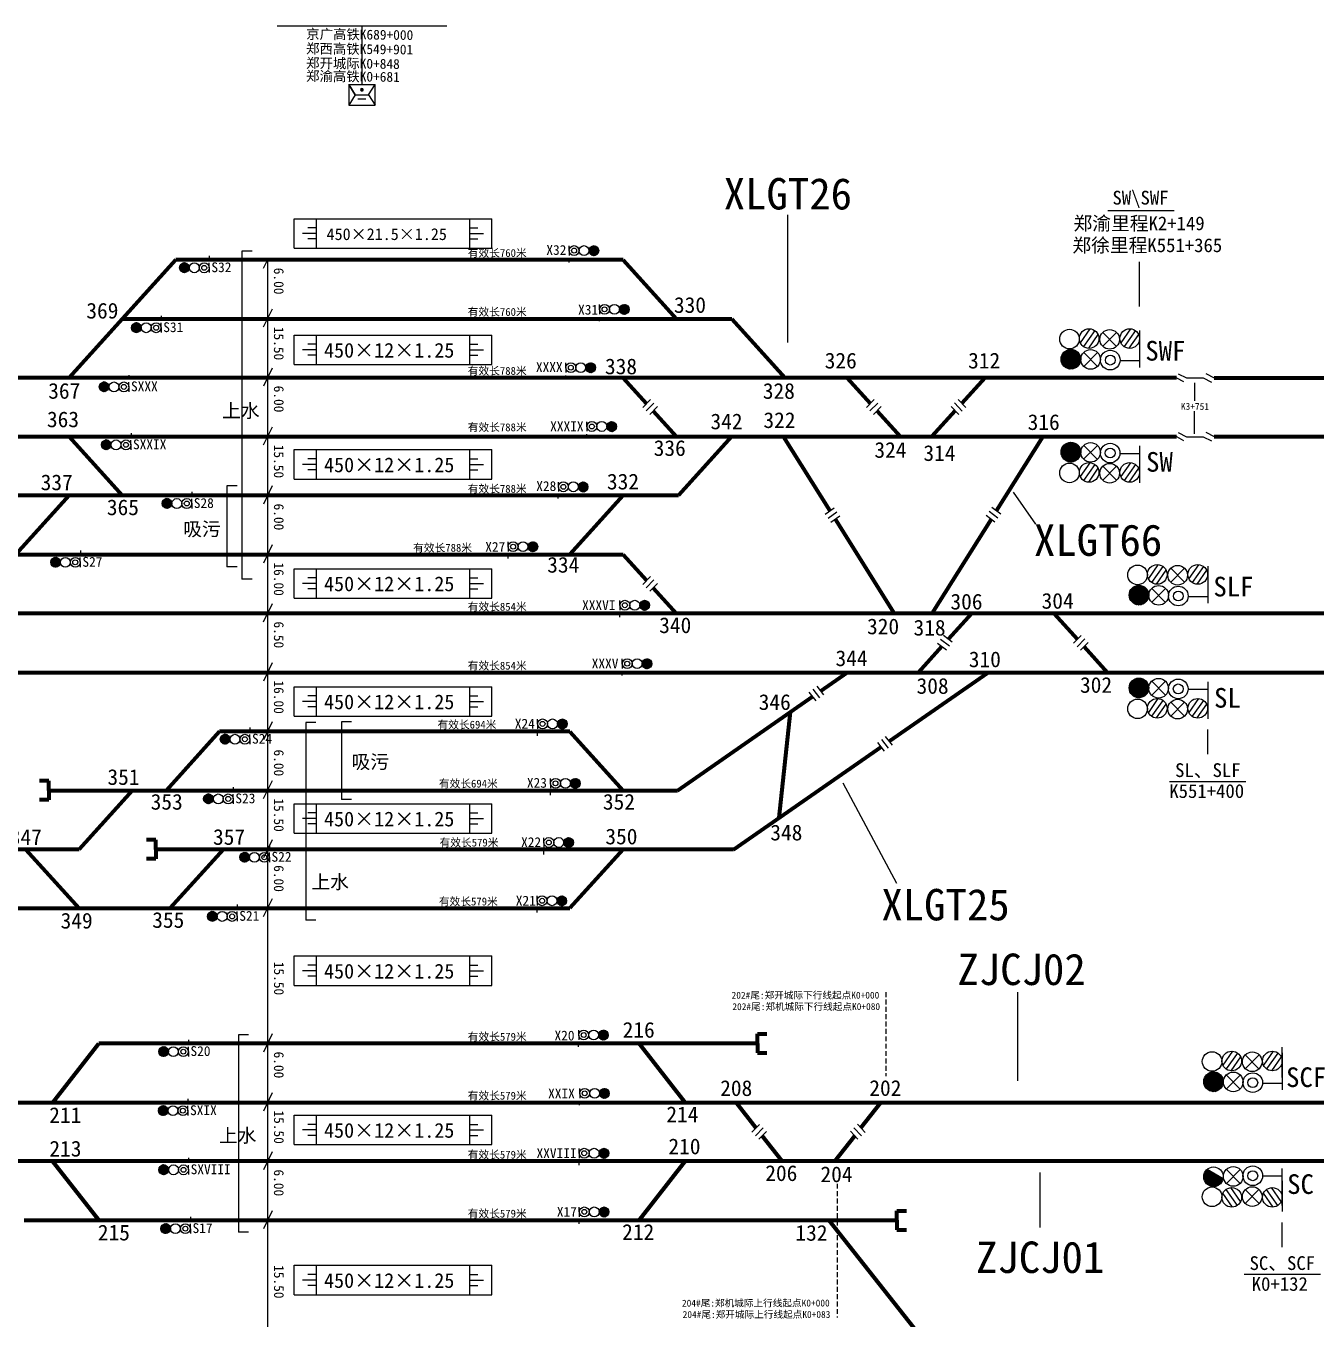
# Model space of a CAD drawing. Header units: millimetres. Extents: x -17381 to -15684, y 1883 to 2345.
# Drawn here: x -16914.1 to -16782.7, y 2088.8 to 2220.5 of the extents above; entities that cross this region are included whole.
import ezdxf

# ---------------------------------------------------------------- set-up
doc = ezdxf.new("R2010")
doc.units = ezdxf.units.MM
doc.linetypes.add('DASHED', pattern=[0.75, 0.5, -0.25])
for name, color, linetype in [('1', 1, 'Continuous'), ('供电臂', 7, 'Continuous'), ('信号机名称', 7, 'Continuous'), ('公里标', 7, 'Continuous'), ('标注', 7, 'Continuous'), ('站台', 7, 'Continuous')]:
    doc.layers.add(name, color=color, linetype=linetype)
doc.styles.get("Standard").update_dxf_attribs({"font": ''})
doc.styles.add('宋体', font='')
doc.styles.get('Standard').set_extended_font_data('SimSun')
doc.styles.get('宋体').set_extended_font_data('SimSun')

# ---------------------------------------------------------------- blocks, each defined once
blk = doc.blocks.new('BD')
at = {"layer": '1', "color": 7}
for radius in [1.5, 0.75]:
    blk.add_circle((0, 0), radius, dxfattribs=at)
blk = doc.blocks.new('*X90')
at = {"color": 0}
for p, q in [((-1.5, 0.06), (0.7, 1.33)), ((-1.5, -0.06), (0.8, 1.27)), ((-1.49, 0.18), (0.59, 1.38)), ((-1.49, -0.17), (0.89, 1.21)), ((-1.47, 0.31), (0.47, 1.43)), ((-1.47, -0.27), (0.97, 1.14)), ((-1.45, -0.38), (1.05, 1.07)), ((-1.43, 0.44), (0.33, 1.46)), ((-1.42, -0.48), (1.12, 0.99)), ((-1.39, -0.57), (1.19, 0.92)), ((-1.38, 0.59), (0.18, 1.49)), ((-1.35, -0.66), (1.25, 0.83)), ((-1.3, 0.75), (0, 1.5)), ((-1.3, -0.75), (1.3, 0.75)), ((-1.25, -0.83), (1.35, 0.66)), ((-1.19, -0.92), (1.39, 0.57)), ((-1.17, 0.94), (-0.23, 1.48)), ((-1.12, -0.99), (1.42, 0.48)), ((-1.05, -1.07), (1.45, 0.38)), ((-0.97, -1.14), (1.47, 0.27)), ((-0.89, -1.21), (1.49, 0.17)), ((-0.8, -1.27), (1.5, 0.06)), ((-0.7, -1.33), (1.5, -0.06)), ((-0.59, -1.38), (1.49, -0.18)), ((-0.47, -1.43), (1.47, -0.31)), ((-0.33, -1.46), (1.43, -0.44)), ((-0.18, -1.49), (1.38, -0.59)), ((0, -1.5), (1.3, -0.75)), ((0.23, -1.48), (1.17, -0.94))]:
    blk.add_line(p, q, dxfattribs=at)
blk = doc.blocks.new('KZ_C')
at = {"layer": '1', "color": 7}
for p, q in [((0.02, 3.97), (0.02, 5.92)), ((0, -0.84), (0, 0.84)), ((0.02, 3.97), (0.02, 2.02)), ((0.02, 3.97), (0.02, 2.02))]:
    blk.add_line(p, q, dxfattribs=at)
at = {"layer": '1', "color": 3}
blk.add_circle((6.09, 3.97), 2, dxfattribs=at)
at = {"layer": '1', "color": 1}
blk.add_circle((10.09, 3.97), 1.95, dxfattribs=at)
at = {"layer": '1', "color": 7, "xscale": 1.33333333333303, "yscale": 1.33333333333303, "zscale": 1.33333333333303, "rotation": 180}
blk.add_blockref('BD', (2.06, 3.97), dxfattribs=at)
at = {"layer": '1', "xscale": 1.333300000000236, "yscale": 1.333300000000236, "zscale": 1.333300000000236}
blk.add_blockref('*X90', (10.12, 3.97), dxfattribs=at)

msp = doc.modelspace()

# ---------------------------------------------------------------- hatches: boundary and pattern name
at = {"layer": '标注'}
h = msp.add_hatch(color=0, dxfattribs=at)
edge = h.paths.add_edge_path()
edge.add_ellipse((-16879.89, 2213.96), major_axis=(-0.134, 0), ratio=0.974917, start_angle=0, end_angle=180)
edge.add_ellipse((-16879.89, 2213.96), major_axis=(-0.134, 0), ratio=0.974917, start_angle=180, end_angle=360)

# ---------------------------------------------------------------- linework, layer by layer
at = {"color": 0, "lineweight": -3}
for p, q in [((-16888.5, 2220.46), (-16871.24, 2220.46)), ((-16879.87, 2214.49), (-16879.87, 2220.46)), ((-16881.23, 2214.49), (-16881.23, 2212.39)), ((-16881.23, 2214.49), (-16878.55, 2214.49)), ((-16880.56, 2213.44), (-16881.23, 2214.49)), ((-16879.22, 2213.44), (-16878.55, 2214.49)), ((-16878.55, 2212.39), (-16878.55, 2214.49)), ((-16880.56, 2213.44), (-16881.23, 2212.39)), ((-16880.56, 2213.44), (-16879.22, 2213.44)), ((-16880.29, 2213.04), (-16879.49, 2213.04)), ((-16879.22, 2213.44), (-16878.55, 2212.39)), ((-16866.67, 2197.83), (-16866.67, 2200.83)), ((-16800.72, 2191.9), (-16800.72, 2196.45)), ((-16866.67, 2185.99), (-16866.67, 2188.99)), ((-16795.12, 2184.12), (-16795.12, 2182.29)), ((-16795.15, 2181.26), (-16795.15, 2178.95)), ((-16866.67, 2174.33), (-16866.67, 2177.33)), ((-16866.67, 2162.22), (-16866.67, 2165.21)), ((-16866.67, 2150.21), (-16866.67, 2153.2)), ((-16793.78, 2146.33), (-16793.78, 2148.84)), ((-16797.67, 2143.57), (-16789.89, 2143.57)), ((-16866.67, 2138.29), (-16866.67, 2141.29)), ((-16866.67, 2122.8), (-16866.67, 2125.8)), ((-16866.67, 2106.6), (-16866.67, 2109.6)), ((-16786.2, 2096.16), (-16786.2, 2098.67)), ((-16866.67, 2091.32), (-16866.67, 2094.32)), ((-16790.08, 2093.4), (-16782.31, 2093.4))]:
    msp.add_line(p, q, dxfattribs=at)
at = {"color": 0}
for p, q in [((-16886.78, 2200.83), (-16866.67, 2200.83)), ((-16886.78, 2197.83), (-16886.78, 2200.83)), ((-16884.53, 2200.83), (-16884.53, 2197.83)), ((-16868.92, 2200.83), (-16868.92, 2197.83)), ((-16803.93, 2201.66), (-16797.19, 2201.66)), ((-16884.53, 2199.33), (-16885.94, 2199.33)), ((-16884.53, 2199.89), (-16885.38, 2199.89)), ((-16868.92, 2199.89), (-16868.08, 2199.89)), ((-16868.92, 2199.33), (-16867.52, 2199.33)), ((-16884.53, 2198.77), (-16885.38, 2198.77)), ((-16868.92, 2198.77), (-16868.08, 2198.77)), ((-16889.5, 2196.65), (-16889.93, 2195.78)), ((-16889.03, 2191.63), (-16889.93, 2189.78)), ((-16886.78, 2188.99), (-16866.67, 2188.99)), ((-16886.78, 2185.99), (-16886.78, 2188.99)), ((-16884.53, 2188.99), (-16884.53, 2185.99)), ((-16868.92, 2188.99), (-16868.92, 2185.99)), ((-16884.53, 2187.49), (-16885.94, 2187.49)), ((-16884.53, 2188.05), (-16885.38, 2188.05)), ((-16868.92, 2188.05), (-16868.08, 2188.05)), ((-16868.92, 2187.49), (-16867.52, 2187.49)), ((-16884.53, 2186.93), (-16885.38, 2186.93)), ((-16868.92, 2186.93), (-16868.08, 2186.93)), ((-16889.03, 2185.63), (-16889.92, 2183.78)), ((-16889.03, 2179.63), (-16889.93, 2177.78)), ((-16886.78, 2177.33), (-16866.67, 2177.33)), ((-16886.78, 2174.33), (-16886.78, 2177.33)), ((-16884.53, 2177.33), (-16884.53, 2174.33)), ((-16868.92, 2177.33), (-16868.92, 2174.33)), ((-16884.53, 2175.83), (-16885.94, 2175.83)), ((-16884.53, 2176.39), (-16885.38, 2176.39)), ((-16868.92, 2176.39), (-16868.08, 2176.39)), ((-16868.92, 2175.83), (-16867.52, 2175.83)), ((-16884.53, 2175.27), (-16885.38, 2175.27)), ((-16868.92, 2175.27), (-16868.08, 2175.27)), ((-16889.03, 2173.63), (-16889.92, 2171.78)), ((-16889.03, 2167.63), (-16889.92, 2165.78)), ((-16886.78, 2165.21), (-16866.67, 2165.21)), ((-16886.78, 2162.22), (-16886.78, 2165.21)), ((-16884.53, 2165.21), (-16884.53, 2162.22)), ((-16868.92, 2165.21), (-16868.92, 2162.22)), ((-16884.53, 2164.28), (-16885.38, 2164.28)), ((-16868.92, 2164.28), (-16868.08, 2164.28)), ((-16884.53, 2163.71), (-16885.94, 2163.71)), ((-16884.53, 2163.15), (-16885.38, 2163.15)), ((-16868.92, 2163.71), (-16867.52, 2163.71)), ((-16868.92, 2163.15), (-16868.08, 2163.15)), ((-16889.03, 2161.63), (-16889.93, 2159.78)), ((-16889.03, 2155.63), (-16889.92, 2153.78)), ((-16886.78, 2153.2), (-16866.67, 2153.2)), ((-16886.78, 2150.21), (-16886.78, 2153.2)), ((-16884.53, 2152.27), (-16885.38, 2152.27)), ((-16884.53, 2153.2), (-16884.53, 2150.21)), ((-16868.92, 2153.2), (-16868.92, 2150.21)), ((-16868.92, 2152.27), (-16868.08, 2152.27)), ((-16884.53, 2151.71), (-16885.94, 2151.71)), ((-16884.53, 2151.14), (-16885.38, 2151.14)), ((-16868.92, 2151.71), (-16867.52, 2151.71)), ((-16868.92, 2151.14), (-16868.08, 2151.14)), ((-16889.03, 2149.63), (-16889.92, 2147.78)), ((-16889.03, 2143.63), (-16889.93, 2141.78)), ((-16886.78, 2141.29), (-16866.67, 2141.29)), ((-16886.78, 2138.29), (-16886.78, 2141.29)), ((-16884.53, 2140.35), (-16885.38, 2140.35)), ((-16884.53, 2141.29), (-16884.53, 2138.29)), ((-16868.92, 2141.29), (-16868.92, 2138.29)), ((-16868.92, 2140.35), (-16868.08, 2140.35)), ((-16884.53, 2139.79), (-16885.94, 2139.79)), ((-16884.53, 2139.23), (-16885.38, 2139.23)), ((-16868.92, 2139.79), (-16867.52, 2139.79)), ((-16868.92, 2139.23), (-16868.08, 2139.23)), ((-16889.03, 2137.63), (-16889.92, 2135.78)), ((-16889.03, 2131.63), (-16889.93, 2129.78)), ((-16886.78, 2125.8), (-16866.67, 2125.8)), ((-16886.78, 2122.8), (-16886.78, 2125.8)), ((-16884.53, 2125.8), (-16884.53, 2122.8)), ((-16868.92, 2125.8), (-16868.92, 2122.8)), ((-16884.53, 2124.3), (-16885.94, 2124.3)), ((-16884.53, 2124.86), (-16885.38, 2124.86)), ((-16868.92, 2124.86), (-16868.08, 2124.86)), ((-16868.92, 2124.3), (-16867.52, 2124.3)), ((-16884.53, 2123.74), (-16885.38, 2123.74)), ((-16868.92, 2123.74), (-16868.08, 2123.74)), ((-16889.03, 2117.87), (-16889.92, 2116.02)), ((-16889.03, 2111.87), (-16889.92, 2110.02)), ((-16886.78, 2109.6), (-16866.67, 2109.6)), ((-16886.78, 2106.6), (-16886.78, 2109.6)), ((-16884.53, 2108.66), (-16885.38, 2108.66)), ((-16884.53, 2109.6), (-16884.53, 2106.6)), ((-16868.92, 2109.6), (-16868.92, 2106.6)), ((-16868.92, 2108.66), (-16868.08, 2108.66)), ((-16884.53, 2108.1), (-16885.94, 2108.1)), ((-16884.53, 2107.54), (-16885.38, 2107.54)), ((-16868.92, 2108.1), (-16867.52, 2108.1)), ((-16868.92, 2107.54), (-16868.08, 2107.54)), ((-16889.03, 2105.87), (-16889.92, 2104.02)), ((-16889.03, 2099.87), (-16889.92, 2098.02)), ((-16886.78, 2094.32), (-16866.67, 2094.32)), ((-16886.78, 2091.32), (-16886.78, 2094.32)), ((-16884.53, 2094.32), (-16884.53, 2091.32)), ((-16868.92, 2094.32), (-16868.92, 2091.32)), ((-16884.53, 2092.82), (-16885.94, 2092.82)), ((-16884.53, 2093.38), (-16885.38, 2093.38)), ((-16868.92, 2093.38), (-16868.08, 2093.38)), ((-16868.92, 2092.82), (-16867.52, 2092.82)), ((-16884.53, 2092.26), (-16885.38, 2092.26)), ((-16868.92, 2092.26), (-16868.08, 2092.26))]:
    msp.add_line(p, q, dxfattribs=at)
at = {"color": 5, "lineweight": -3}
for p, q in [((-16836.56, 2201.22), (-16836.56, 2188.22)), ((-16830.91, 2143.43), (-16825.46, 2133.2)), ((-16810.88, 2103.77), (-16810.88, 2098.16))]:
    msp.add_line(p, q, dxfattribs=at)
at = {"lineweight": -3}
for p, q in [((-16891.06, 2197.54), (-16892.1, 2197.54)), ((-16892.1, 2197.54), (-16892.1, 2164.16)), ((-16889.5, 2196.65), (-16889.49, 1996.65)), ((-16892.6, 2173.63), (-16893.64, 2173.63)), ((-16893.64, 2173.63), (-16893.64, 2165.4)), ((-16892.6, 2165.4), (-16893.64, 2165.4)), ((-16891.06, 2164.16), (-16892.1, 2164.16)), ((-16884.57, 2149.55), (-16885.61, 2149.55)), ((-16885.61, 2149.55), (-16885.61, 2129.44)), ((-16880.94, 2149.63), (-16881.97, 2149.63)), ((-16881.97, 2149.63), (-16881.97, 2141.73)), ((-16880.94, 2141.73), (-16881.97, 2141.73)), ((-16884.57, 2129.44), (-16885.61, 2129.44)), ((-16891.42, 2117.79), (-16892.45, 2117.79)), ((-16892.45, 2117.79), (-16892.45, 2097.69)), ((-16891.42, 2097.69), (-16892.45, 2097.69))]:
    msp.add_line(p, q, dxfattribs=at)
at = {"color": 0, "linetype": 'Continuous'}
for p, q in [((-16886.78, 2197.83), (-16866.67, 2197.83)), ((-16800.71, 2189.47), (-16800.71, 2185.7)), ((-16802.68, 2186.39), (-16800.7, 2186.39)), ((-16886.78, 2185.99), (-16866.67, 2185.99)), ((-16802.69, 2176.94), (-16800.71, 2176.94)), ((-16800.71, 2177.71), (-16800.71, 2173.94)), ((-16886.78, 2174.33), (-16866.67, 2174.33)), ((-16793.78, 2165.46), (-16793.78, 2161.69)), ((-16886.78, 2162.22), (-16866.67, 2162.22)), ((-16795.75, 2162.39), (-16793.78, 2162.39)), ((-16793.78, 2153.7), (-16793.78, 2149.93)), ((-16795.76, 2152.94), (-16793.78, 2152.94)), ((-16886.78, 2150.21), (-16866.67, 2150.21)), ((-16886.78, 2138.29), (-16866.67, 2138.29)), ((-16886.78, 2122.8), (-16866.67, 2122.8)), ((-16786.19, 2115.94), (-16786.19, 2112.17)), ((-16788.17, 2112.87), (-16786.19, 2112.87)), ((-16886.78, 2106.6), (-16866.67, 2106.6)), ((-16788.17, 2103.43), (-16786.19, 2103.43)), ((-16786.19, 2100.4), (-16786.19, 2104.17)), ((-16886.78, 2091.32), (-16866.67, 2091.32))]:
    msp.add_line(p, q, dxfattribs=at)
at = {"color": 1}
for p, q in [((-16808.68, 2186.74), (-16807.39, 2187.48)), ((-16808.66, 2186.83), (-16807.48, 2187.51)), ((-16808.62, 2186.93), (-16807.59, 2187.53)), ((-16808.57, 2187.03), (-16807.71, 2187.53)), ((-16808.48, 2187.16), (-16807.86, 2187.52)), ((-16808.7, 2186.65), (-16807.31, 2187.45)), ((-16808.7, 2186.57), (-16807.24, 2187.42)), ((-16808.7, 2186.5), (-16807.17, 2187.38)), ((-16808.7, 2186.42), (-16807.11, 2187.34)), ((-16808.69, 2186.35), (-16807.06, 2187.29)), ((-16808.67, 2186.28), (-16807.01, 2187.25)), ((-16808.65, 2186.22), (-16806.96, 2187.2)), ((-16808.63, 2186.15), (-16806.92, 2187.14)), ((-16808.6, 2186.09), (-16806.88, 2187.09)), ((-16808.57, 2186.03), (-16806.84, 2187.03)), ((-16808.54, 2185.98), (-16806.81, 2186.97)), ((-16808.5, 2185.92), (-16806.78, 2186.91)), ((-16808.45, 2185.87), (-16806.76, 2186.85)), ((-16808.41, 2185.82), (-16806.74, 2186.78)), ((-16808.35, 2185.78), (-16806.72, 2186.72)), ((-16808.3, 2185.73), (-16806.71, 2186.65)), ((-16808.24, 2185.69), (-16806.71, 2186.57)), ((-16808.17, 2185.65), (-16806.71, 2186.5)), ((-16808.1, 2185.62), (-16806.71, 2186.41)), ((-16808.02, 2185.59), (-16806.73, 2186.33)), ((-16807.93, 2185.56), (-16806.75, 2186.24)), ((-16807.83, 2185.54), (-16806.79, 2186.14)), ((-16807.7, 2185.54), (-16806.84, 2186.03)), ((-16807.55, 2185.55), (-16806.93, 2185.91)), ((-16808.71, 2177.12), (-16807.25, 2177.97)), ((-16808.71, 2177.04), (-16807.18, 2177.93)), ((-16808.7, 2177.2), (-16807.32, 2178)), ((-16808.7, 2176.97), (-16807.12, 2177.89)), ((-16808.69, 2177.29), (-16807.4, 2178.03)), ((-16808.69, 2176.9), (-16807.06, 2177.84)), ((-16808.68, 2176.83), (-16807.01, 2177.79)), ((-16808.67, 2177.38), (-16807.49, 2178.06)), ((-16808.66, 2176.77), (-16806.96, 2177.74)), ((-16808.63, 2177.47), (-16807.59, 2178.07)), ((-16808.63, 2176.7), (-16806.92, 2177.69)), ((-16808.61, 2176.64), (-16806.88, 2177.64)), ((-16808.58, 2177.58), (-16807.71, 2178.08)), ((-16808.58, 2176.58), (-16806.85, 2177.58)), ((-16808.54, 2176.53), (-16806.82, 2177.52)), ((-16808.5, 2176.47), (-16806.79, 2177.46)), ((-16808.49, 2177.71), (-16807.87, 2178.07)), ((-16808.46, 2176.42), (-16806.76, 2177.4)), ((-16808.41, 2176.37), (-16806.74, 2177.33)), ((-16808.36, 2176.32), (-16806.73, 2177.26)), ((-16808.3, 2176.28), (-16806.72, 2177.19)), ((-16808.24, 2176.24), (-16806.71, 2177.12)), ((-16808.18, 2176.2), (-16806.71, 2177.04)), ((-16808.1, 2176.16), (-16806.72, 2176.96)), ((-16808.02, 2176.13), (-16806.73, 2176.88)), ((-16807.93, 2176.11), (-16806.76, 2176.79)), ((-16807.83, 2176.09), (-16806.79, 2176.69)), ((-16807.71, 2176.08), (-16806.85, 2176.58)), ((-16807.56, 2176.1), (-16806.93, 2176.45)), ((-16801.78, 2162.57), (-16800.31, 2163.41)), ((-16801.78, 2162.49), (-16800.25, 2163.37)), ((-16801.77, 2162.65), (-16800.39, 2163.45)), ((-16801.77, 2162.42), (-16800.19, 2163.33)), ((-16801.76, 2162.73), (-16800.47, 2163.48)), ((-16801.76, 2162.35), (-16800.13, 2163.29)), ((-16801.75, 2162.28), (-16800.08, 2163.24)), ((-16801.73, 2162.82), (-16800.56, 2163.5)), ((-16801.73, 2162.21), (-16800.03, 2163.19)), ((-16801.7, 2162.92), (-16800.66, 2163.52)), ((-16801.7, 2162.15), (-16799.99, 2163.14)), ((-16801.67, 2162.09), (-16799.95, 2163.08)), ((-16801.64, 2163.03), (-16800.78, 2163.53)), ((-16801.64, 2162.03), (-16799.91, 2163.03)), ((-16801.61, 2161.97), (-16799.88, 2162.97)), ((-16801.57, 2161.92), (-16799.85, 2162.91)), ((-16801.55, 2163.16), (-16800.93, 2163.52)), ((-16801.53, 2161.87), (-16799.83, 2162.85)), ((-16801.48, 2161.82), (-16799.81, 2162.78)), ((-16801.43, 2161.77), (-16799.8, 2162.71)), ((-16801.37, 2161.73), (-16799.79, 2162.64)), ((-16801.31, 2161.68), (-16799.78, 2162.57)), ((-16801.24, 2161.65), (-16799.78, 2162.49)), ((-16801.17, 2161.61), (-16799.79, 2162.41)), ((-16801.09, 2161.58), (-16799.8, 2162.32)), ((-16801, 2161.56), (-16799.82, 2162.23)), ((-16800.9, 2161.54), (-16799.86, 2162.14)), ((-16800.78, 2161.53), (-16799.91, 2162.03)), ((-16800.62, 2161.54), (-16800, 2161.9)), ((-16801.78, 2153.2), (-16800.39, 2154)), ((-16801.78, 2153.12), (-16800.32, 2153.96)), ((-16801.78, 2153.04), (-16800.25, 2153.92)), ((-16801.78, 2152.97), (-16800.19, 2153.88)), ((-16801.77, 2152.89), (-16800.14, 2153.84)), ((-16801.76, 2153.28), (-16800.47, 2154.03)), ((-16801.75, 2152.83), (-16800.08, 2153.79)), ((-16801.74, 2153.37), (-16800.56, 2154.05)), ((-16801.73, 2152.76), (-16800.04, 2153.74)), ((-16801.71, 2152.7), (-16799.99, 2153.69)), ((-16801.7, 2153.47), (-16800.66, 2154.07)), ((-16801.68, 2152.64), (-16799.95, 2153.63)), ((-16801.65, 2153.58), (-16800.79, 2154.08)), ((-16801.65, 2152.58), (-16799.92, 2153.58)), ((-16801.61, 2152.52), (-16799.89, 2153.52)), ((-16801.57, 2152.47), (-16799.86, 2153.46)), ((-16801.56, 2153.71), (-16800.94, 2154.06)), ((-16801.53, 2152.42), (-16799.84, 2153.39)), ((-16801.48, 2152.37), (-16799.82, 2153.33)), ((-16801.43, 2152.32), (-16799.8, 2153.26)), ((-16801.38, 2152.27), (-16799.79, 2153.19)), ((-16801.32, 2152.23), (-16799.79, 2153.12)), ((-16801.25, 2152.19), (-16799.79, 2153.04)), ((-16801.18, 2152.16), (-16799.79, 2152.96)), ((-16801.1, 2152.13), (-16799.81, 2152.87)), ((-16801.01, 2152.1), (-16799.83, 2152.78)), ((-16800.9, 2152.09), (-16799.87, 2152.68)), ((-16800.78, 2152.08), (-16799.92, 2152.58)), ((-16800.63, 2152.09), (-16800.01, 2152.45)), ((-16794.19, 2113.05), (-16792.72, 2113.89)), ((-16794.19, 2112.97), (-16792.66, 2113.85)), ((-16794.18, 2113.13), (-16792.8, 2113.93)), ((-16794.18, 2112.9), (-16792.6, 2113.81)), ((-16794.17, 2113.21), (-16792.88, 2113.96)), ((-16794.17, 2112.83), (-16792.54, 2113.77)), ((-16794.14, 2113.3), (-16792.97, 2113.98)), ((-16794.11, 2113.4), (-16793.07, 2114)), ((-16794.05, 2113.51), (-16793.19, 2114.01)), ((-16793.97, 2113.64), (-16793.35, 2114)), ((-16794.16, 2112.76), (-16792.49, 2113.72)), ((-16794.14, 2112.69), (-16792.44, 2113.67)), ((-16794.11, 2112.63), (-16792.4, 2113.62)), ((-16794.09, 2112.57), (-16792.36, 2113.57)), ((-16794.05, 2112.51), (-16792.32, 2113.51)), ((-16794.02, 2112.45), (-16792.29, 2113.45)), ((-16793.98, 2112.4), (-16792.27, 2113.39)), ((-16793.94, 2112.35), (-16792.24, 2113.33)), ((-16793.89, 2112.3), (-16792.22, 2113.26)), ((-16793.84, 2112.25), (-16792.21, 2113.19)), ((-16793.78, 2112.21), (-16792.2, 2113.12)), ((-16793.72, 2112.16), (-16792.19, 2113.05)), ((-16793.65, 2112.13), (-16792.19, 2112.97)), ((-16793.58, 2112.09), (-16792.2, 2112.89)), ((-16793.5, 2112.06), (-16792.21, 2112.81)), ((-16793.41, 2112.04), (-16792.24, 2112.71)), ((-16793.31, 2112.02), (-16792.27, 2112.62)), ((-16793.19, 2112.01), (-16792.33, 2112.51)), ((-16793.03, 2112.02), (-16792.41, 2112.38)), ((-16794.19, 2103.37), (-16792.66, 2102.49)), ((-16794.19, 2103.29), (-16792.72, 2102.45)), ((-16794.18, 2103.44), (-16792.6, 2102.53)), ((-16794.17, 2103.51), (-16792.54, 2102.57)), ((-16794.16, 2103.58), (-16792.49, 2102.62)), ((-16794.14, 2103.65), (-16792.44, 2102.67)), ((-16794.11, 2103.71), (-16792.4, 2102.72)), ((-16794.09, 2103.77), (-16792.36, 2102.78)), ((-16794.05, 2103.83), (-16792.32, 2102.83)), ((-16794.02, 2103.89), (-16792.29, 2102.89)), ((-16793.98, 2103.94), (-16792.27, 2102.95)), ((-16793.94, 2103.99), (-16792.24, 2103.02)), ((-16793.89, 2104.04), (-16792.22, 2103.08)), ((-16793.84, 2104.09), (-16792.21, 2103.15)), ((-16794.18, 2103.21), (-16792.8, 2102.41)), ((-16794.17, 2103.13), (-16792.88, 2102.38)), ((-16794.14, 2103.04), (-16792.97, 2102.36)), ((-16794.11, 2102.94), (-16793.07, 2102.34)), ((-16794.05, 2102.83), (-16793.19, 2102.33)), ((-16793.97, 2102.7), (-16793.35, 2102.35))]:
    msp.add_line(p, q, dxfattribs=at)
at = {"color": 7, "linetype": 'Continuous'}
for p, q in [((-16796.77, 2185.06), (-16795.95, 2184.64)), ((-16793.96, 2185.09), (-16793.13, 2184.65)), ((-16796.95, 2184.65), (-16796.23, 2184.27)), ((-16795.95, 2184.64), (-16794.23, 2184.64)), ((-16794.23, 2184.64), (-16793.41, 2184.21)), ((-16851.3, 2181.62), (-16850.51, 2182.42)), ((-16828.51, 2181.62), (-16827.73, 2182.42)), ((-16818.4, 2181.61), (-16819.17, 2182.42)), ((-16850.95, 2181.27), (-16850.16, 2182.07)), ((-16850.59, 2180.91), (-16849.8, 2181.71)), ((-16828.16, 2181.27), (-16827.37, 2182.07)), ((-16827.8, 2180.91), (-16827.01, 2181.71)), ((-16819.13, 2180.92), (-16819.9, 2181.73)), ((-16818.77, 2181.26), (-16819.54, 2182.08)), ((-16796.95, 2178.65), (-16796.23, 2178.27)), ((-16796.77, 2179.06), (-16795.95, 2178.63)), ((-16795.95, 2178.63), (-16794.23, 2178.64)), ((-16794.23, 2178.64), (-16793.41, 2178.21)), ((-16793.96, 2179.09), (-16793.13, 2178.65)), ((-16832.72, 2170.77), (-16831.8, 2171.42)), ((-16832.43, 2170.36), (-16831.52, 2171.01)), ((-16832.14, 2169.95), (-16831.23, 2170.59)), ((-16815.44, 2169.95), (-16816.34, 2170.62)), ((-16815.14, 2170.35), (-16816.04, 2171.02)), ((-16814.84, 2170.75), (-16815.74, 2171.43)), ((-16851.3, 2163.62), (-16850.51, 2164.42)), ((-16850.95, 2163.27), (-16850.16, 2164.07)), ((-16850.59, 2162.91), (-16849.8, 2163.71)), ((-16820.38, 2156.93), (-16821.28, 2157.6)), ((-16820.08, 2157.33), (-16820.98, 2158)), ((-16819.78, 2157.73), (-16820.67, 2158.41)), ((-16807.44, 2157.62), (-16806.65, 2158.42)), ((-16807.08, 2157.27), (-16806.3, 2158.07)), ((-16806.72, 2156.91), (-16805.94, 2157.71)), ((-16832.86, 2152.39), (-16833.55, 2153.27)), ((-16833.65, 2151.77), (-16834.34, 2152.65)), ((-16833.26, 2152.08), (-16833.95, 2152.96)), ((-16825.88, 2147.25), (-16826.57, 2148.14)), ((-16826.68, 2146.63), (-16827.36, 2147.52)), ((-16826.28, 2146.94), (-16826.97, 2147.83)), ((-16840.19, 2107.87), (-16839.4, 2108.66)), ((-16828.66, 2107.85), (-16829.43, 2108.67)), ((-16839.83, 2107.51), (-16839.04, 2108.31)), ((-16839.47, 2107.16), (-16838.68, 2107.95)), ((-16829.39, 2107.16), (-16830.16, 2107.98)), ((-16829.03, 2107.51), (-16829.8, 2108.32))]:
    msp.add_line(p, q, dxfattribs=at)
at = {"color": 1, "lineweight": 100}
for p, q in [((-16793.13, 2184.65), (-16737.27, 2184.65)), ((-16926.93, 2110.9), (-16731.34, 2110.9))]:
    msp.add_line(p, q, dxfattribs=at)
at = {"color": 5, "lineweight": 100}
for p, q in [((-16793.13, 2178.65), (-16742.1, 2178.65)), ((-16734.34, 2104.9), (-16926.93, 2104.9))]:
    msp.add_line(p, q, dxfattribs=at)
at = {"color": 1, "lineweight": -3}
for p, q in [((-16813.57, 2173.01), (-16811.3, 2169.76)), ((-16813.13, 2122.12), (-16813.13, 2113.09))]:
    msp.add_line(p, q, dxfattribs=at)
at = {"color": 0, "linetype": 'DASHED', "lineweight": -3}
for p, q in [((-16826.54, 2122.12), (-16826.54, 2113.56)), ((-16831.5, 2102.62), (-16831.5, 2089))]:
    msp.add_line(p, q, dxfattribs=at)
at = {"color": 1, "lineweight": 70}
msp.add_line((-16839.62, 2116.9), (-16906.68, 2116.9), dxfattribs=at)
at = {"color": 5, "lineweight": 70}
for p, q in [((-16911.38, 2104.9), (-16906.68, 2098.9)), ((-16846.99, 2104.9), (-16851.65, 2098.9)), ((-16914.26, 2098.9), (-16825.42, 2098.9)), ((-16832.35, 2098.9), (-16817.88, 2080.62))]:
    msp.add_line(p, q, dxfattribs=at)
at = {"color": 0, "lineweight": -3}
msp.add_lwpolyline([(-16881.23, 2212.39), (-16878.55, 2212.39)], dxfattribs=at)
at = {"layer": '1', "color": 2}
for p, q in [((-16805.77, 2189.62), (-16806.75, 2188.21)), ((-16805.27, 2189.44), (-16806.43, 2187.82)), ((-16804.95, 2189.06), (-16805.93, 2187.65)), ((-16801.64, 2189.62), (-16802.62, 2188.21)), ((-16801.14, 2189.44), (-16802.3, 2187.82)), ((-16800.83, 2189.06), (-16801.81, 2187.65)), ((-16805.77, 2176), (-16806.75, 2174.59)), ((-16805.27, 2175.82), (-16806.43, 2174.2)), ((-16801.64, 2176), (-16802.62, 2174.59)), ((-16801.14, 2175.82), (-16802.3, 2174.2)), ((-16804.95, 2175.43), (-16805.93, 2174.02)), ((-16800.83, 2175.43), (-16801.81, 2174.02)), ((-16798.84, 2165.62), (-16799.82, 2164.21)), ((-16798.34, 2165.44), (-16799.5, 2163.82)), ((-16794.71, 2165.62), (-16795.69, 2164.21)), ((-16794.22, 2165.44), (-16795.37, 2163.82)), ((-16798.03, 2165.05), (-16799.01, 2163.64)), ((-16793.9, 2165.05), (-16794.88, 2163.64)), ((-16798.84, 2151.99), (-16799.82, 2150.58)), ((-16794.71, 2151.99), (-16795.69, 2150.58)), ((-16798.34, 2151.81), (-16799.5, 2150.19)), ((-16798.03, 2151.43), (-16799.01, 2150.02)), ((-16794.22, 2151.81), (-16795.37, 2150.19)), ((-16793.9, 2151.43), (-16794.88, 2150.02)), ((-16791.25, 2116.1), (-16792.23, 2114.69)), ((-16790.76, 2115.92), (-16791.91, 2114.3)), ((-16790.44, 2115.53), (-16791.42, 2114.12)), ((-16787.13, 2116.1), (-16788.1, 2114.69)), ((-16786.63, 2115.92), (-16787.79, 2114.3)), ((-16786.31, 2115.53), (-16787.29, 2114.12)), ((-16790.76, 2100.42), (-16791.91, 2102.04)), ((-16790.44, 2100.81), (-16791.42, 2102.22)), ((-16786.63, 2100.42), (-16787.79, 2102.04)), ((-16786.31, 2100.81), (-16787.29, 2102.22)), ((-16791.25, 2100.24), (-16792.23, 2101.65)), ((-16787.13, 2100.24), (-16788.1, 2101.65))]:
    msp.add_line(p, q, dxfattribs=at)
at = {"layer": '1', "color": 0}
for p, q in [((-16803.06, 2189.26), (-16804.47, 2187.85)), ((-16804.46, 2189.25), (-16803.07, 2187.84)), ((-16805, 2187.21), (-16806.4, 2185.8)), ((-16806.4, 2187.2), (-16805, 2185.79)), ((-16805, 2177.76), (-16806.41, 2176.35)), ((-16806.4, 2177.75), (-16805.01, 2176.34)), ((-16803.06, 2175.63), (-16804.47, 2174.22)), ((-16804.46, 2175.63), (-16803.07, 2174.21)), ((-16796.14, 2165.25), (-16797.54, 2163.84)), ((-16797.53, 2165.25), (-16796.14, 2163.83)), ((-16799.47, 2163.2), (-16798.08, 2161.78)), ((-16798.07, 2163.2), (-16799.47, 2161.79)), ((-16798.08, 2153.75), (-16799.48, 2152.34)), ((-16799.47, 2153.75), (-16798.08, 2152.33)), ((-16796.14, 2151.63), (-16797.54, 2150.22)), ((-16797.53, 2151.62), (-16796.14, 2150.21)), ((-16789.95, 2115.73), (-16788.56, 2114.31)), ((-16788.55, 2115.73), (-16789.95, 2114.32)), ((-16791.88, 2113.68), (-16790.49, 2112.26)), ((-16790.48, 2113.68), (-16791.88, 2112.27)), ((-16791.88, 2102.66), (-16790.49, 2104.08)), ((-16790.48, 2102.66), (-16791.88, 2104.07)), ((-16789.95, 2100.61), (-16788.56, 2102.03)), ((-16788.55, 2100.61), (-16789.95, 2102.02))]:
    msp.add_line(p, q, dxfattribs=at)
at = {"layer": '1', "color": 3}
for centre in [(-16807.85, 2188.58), (-16807.85, 2174.96), (-16800.92, 2164.58), (-16800.92, 2150.95), (-16793.33, 2115.06), (-16793.33, 2101.29)]:
    msp.add_circle(centre, 0.998, dxfattribs=at)
at = {"layer": '1', "color": 2}
for centre in [(-16805.85, 2188.63), (-16801.72, 2188.63), (-16805.85, 2175.01), (-16801.72, 2175.01), (-16798.92, 2164.63), (-16794.79, 2164.63), (-16798.92, 2151), (-16794.79, 2151), (-16791.33, 2115.11), (-16787.2, 2115.11), (-16791.33, 2101.23), (-16787.2, 2101.23)]:
    msp.add_circle(centre, 0.998, dxfattribs=at)
at = {"layer": '1', "color": 0}
for centre, radius in [((-16803.76, 2188.55), 0.998), ((-16805.7, 2186.51), 0.998), ((-16803.7, 2186.44), 0.998), ((-16803.7, 2186.44), 0.499), ((-16805.7, 2177.05), 0.998), ((-16803.71, 2176.98), 0.998), ((-16803.71, 2176.98), 0.499), ((-16803.76, 2174.93), 0.998), ((-16796.84, 2164.55), 0.998), ((-16798.77, 2162.5), 0.998), ((-16796.77, 2162.43), 0.998), ((-16796.77, 2162.43), 0.499), ((-16798.78, 2153.05), 0.998), ((-16796.78, 2152.98), 0.998), ((-16796.78, 2152.98), 0.499), ((-16796.84, 2150.92), 0.998), ((-16789.25, 2115.03), 0.998), ((-16791.18, 2112.98), 0.998), ((-16789.19, 2112.91), 0.998), ((-16789.19, 2112.91), 0.499), ((-16791.18, 2103.36), 0.998), ((-16789.19, 2103.43), 0.998), ((-16789.19, 2103.43), 0.499), ((-16789.25, 2101.31), 0.998)]:
    msp.add_circle(centre, radius, dxfattribs=at)
at = {"layer": '1', "color": 1}
for centre in [(-16807.71, 2186.53), (-16807.71, 2177.08), (-16800.78, 2162.53), (-16800.78, 2153.08), (-16793.19, 2113.01), (-16793.19, 2103.33)]:
    msp.add_circle(centre, 0.998, dxfattribs=at)
at = {"layer": '公里标', "color": 7, "linetype": 'ByBlock'}
for p, q in [((-16786.19, 2113.43), (-16786.2, 2116.53)), ((-16786.19, 2102.91), (-16786.2, 2099.81))]:
    msp.add_line(p, q, dxfattribs=at)
at = {"layer": '标注', "color": 0, "linetype": 'Continuous'}
msp.add_line((-16881.23, 2214.49), (-16880.56, 2213.44), dxfattribs=at)
for start_param, end_param in [(3.141593, 6.283185), (0, 3.141593)]:
    msp.add_ellipse((-16879.89, 2213.96), major_axis=(-0.134, 0), ratio=0.974917, start_param=start_param, end_param=end_param, dxfattribs=at)
at = {"layer": '站台', "color": 5, "lineweight": 70}
for p, q in [((-16898.84, 2196.65), (-16909.7, 2184.65)), ((-16853.28, 2196.65), (-16898.84, 2196.65)), ((-16853.28, 2196.65), (-16847.85, 2190.65)), ((-16904.27, 2190.65), (-16842.23, 2190.65)), ((-16842.23, 2190.65), (-16836.81, 2184.65)), ((-16853.28, 2184.65), (-16850.9, 2182.03)), ((-16830.5, 2184.65), (-16828.12, 2182.02)), ((-16816.43, 2184.65), (-16818.8, 2182.03)), ((-16831.72, 2170.24), (-16825.71, 2160.65)), ((-16815.84, 2170.25), (-16821.86, 2160.65)), ((-16850.23, 2163.28), (-16847.85, 2160.65)), ((-16817.8, 2160.65), (-16820.17, 2158.03)), ((-16809.42, 2160.65), (-16807.04, 2158.03)), ((-16847.77, 2142.65), (-16834, 2152.22)), ((-16836.29, 2150.63), (-16837.44, 2139.85)), ((-16894.37, 2148.65), (-16899.79, 2142.65)), ((-16858.71, 2148.65), (-16894.37, 2148.65)), ((-16858.71, 2148.65), (-16853.28, 2142.65)), ((-16842.04, 2136.65), (-16827.03, 2147.08)), ((-16911.75, 2143.61), (-16912.71, 2143.61)), ((-16911.75, 2142.65), (-16911.75, 2143.61)), ((-16911.75, 2141.69), (-16912.71, 2141.69)), ((-16911.75, 2142.65), (-16847.77, 2142.65)), ((-16911.75, 2142.65), (-16911.75, 2141.69)), ((-16903.23, 2142.65), (-16908.66, 2136.65)), ((-16900.85, 2137.61), (-16901.81, 2137.61)), ((-16900.85, 2136.65), (-16900.85, 2137.61)), ((-16908.66, 2136.65), (-16945.76, 2136.65)), ((-16914.09, 2136.65), (-16908.66, 2130.65)), ((-16842.04, 2136.65), (-16900.85, 2136.65)), ((-16900.85, 2136.65), (-16900.85, 2135.69)), ((-16893.97, 2136.65), (-16899.4, 2130.65)), ((-16853.28, 2136.65), (-16858.71, 2130.65)), ((-16900.85, 2135.69), (-16901.81, 2135.69)), ((-16924.19, 2130.65), (-16858.71, 2130.65)), ((-16837.11, 2104.9), (-16839.14, 2107.49)), ((-16831.73, 2104.9), (-16829.71, 2107.5)), ((-16906.68, 2098.9), (-16911.38, 2104.9)), ((-16851.65, 2098.9), (-16846.99, 2104.9)), ((-16825.42, 2098.9), (-16825.42, 2099.86)), ((-16825.42, 2099.86), (-16824.46, 2099.86)), ((-16825.42, 2098.9), (-16825.42, 2097.94)), ((-16825.42, 2097.94), (-16824.46, 2097.94))]:
    msp.add_line(p, q, dxfattribs=at)
at = {"layer": '站台', "color": 5, "lineweight": 100}
for p, q in [((-16796.95, 2184.65), (-16960.64, 2184.65)), ((-16741.05, 2160.65), (-16974.89, 2160.65))]:
    msp.add_line(p, q, dxfattribs=at)
at = {"layer": '站台', "color": 1, "lineweight": 70}
for p, q in [((-16850.23, 2181.28), (-16847.85, 2178.65)), ((-16827.44, 2181.28), (-16825.07, 2178.65)), ((-16819.48, 2181.28), (-16821.86, 2178.65)), ((-16909.7, 2178.65), (-16904.27, 2172.65)), ((-16842.23, 2178.65), (-16847.66, 2172.65)), ((-16837, 2178.65), (-16832.26, 2171.1)), ((-16810.58, 2178.65), (-16815.31, 2171.1)), ((-16847.66, 2172.65), (-16965.55, 2172.65)), ((-16909.7, 2172.65), (-16915.13, 2166.65)), ((-16853.28, 2172.65), (-16858.71, 2166.65)), ((-16969.79, 2166.65), (-16853.28, 2166.65)), ((-16853.28, 2166.65), (-16850.9, 2164.03)), ((-16820.85, 2157.28), (-16823.23, 2154.65)), ((-16806.36, 2157.28), (-16803.99, 2154.65)), ((-16833.17, 2152.79), (-16830.5, 2154.65)), ((-16826.2, 2147.66), (-16816.13, 2154.65)), ((-16839.62, 2116.9), (-16839.62, 2117.86)), ((-16839.62, 2117.86), (-16838.66, 2117.86)), ((-16911.34, 2110.9), (-16906.68, 2116.9)), ((-16846.96, 2110.9), (-16851.65, 2116.9)), ((-16839.62, 2116.9), (-16839.62, 2115.94)), ((-16839.62, 2115.94), (-16838.66, 2115.94)), ((-16839.76, 2108.29), (-16841.8, 2110.9)), ((-16829.08, 2108.3), (-16827.07, 2110.9))]:
    msp.add_line(p, q, dxfattribs=at)
at = {"layer": '站台', "color": 1, "lineweight": 100}
for p, q in [((-16960.64, 2178.65), (-16796.95, 2178.65)), ((-16974.54, 2154.65), (-16744.05, 2154.65))]:
    msp.add_line(p, q, dxfattribs=at)

# ---------------------------------------------------------------- block references
at = {"color": 0, "xscale": 0.2508237500005635, "yscale": 0.2508237500005635, "zscale": 0.2508237500005635}
for p in [(-16858.8, 2196.59), (-16855.7, 2190.61), (-16859.13, 2184.68), (-16856.99, 2178.69), (-16859.89, 2172.55), (-16865.01, 2166.46), (-16853.63, 2160.5), (-16853.39, 2154.55), (-16862.01, 2148.42), (-16860.69, 2142.37), (-16861.37, 2136.35), (-16862.06, 2130.42), (-16857.82, 2116.76), (-16857.72, 2110.82), (-16857.77, 2104.73), (-16857.76, 2098.76)]:
    msp.add_blockref('KZ_C', p, dxfattribs=at)
at = {"color": 0, "xscale": 0.250823749999995, "yscale": 0.250823749999995, "zscale": 0.250823749999995, "rotation": 180}
for p in [(-16895.42, 2196.83), (-16900.32, 2190.73), (-16903.6, 2184.71), (-16903.39, 2178.81), (-16897.2, 2172.84), (-16908.55, 2166.86), (-16891.28, 2148.85), (-16892.98, 2142.78), (-16889.3, 2136.84), (-16892.58, 2130.82), (-16897.55, 2117.06), (-16897.59, 2111.05), (-16897.53, 2105.03), (-16897.34, 2099.04)]:
    msp.add_blockref('KZ_C', p, dxfattribs=at)

# ---------------------------------------------------------------- texts
at = {"color": 7, "lineweight": -3, "style": '宋体'}
for s, p in [('京广高铁K689+000', (-16885.56, 2219.14)), ('郑西高铁K549+901', (-16885.57, 2217.66)), ('郑开城际K0+848', (-16885.57, 2216.18)), ('郑渝高铁K0+681', (-16885.57, 2214.86))]:
    msp.add_text(s, height=1, rotation=359.3727, dxfattribs=at).set_placement(p)
at = {"color": 0, "ltscale": 0.5, "style": '宋体'}
for s, height, p in [('SW\\SWF', 1.4, (-16803.48, 2202.27)), ('330', 1.6, (-16848.12, 2191.25)), ('369', 1.6, (-16907.94, 2190.67)), ('SWF', 2, (-16800.13, 2186.39)), ('338', 1.6, (-16855.14, 2185)), ('326', 1.6, (-16832.77, 2185.59)), ('312', 1.6, (-16818.17, 2185.59)), ('367', 1.6, (-16911.82, 2182.51)), ('328', 1.6, (-16839.07, 2182.5)), ('363', 1.6, (-16911.95, 2179.61)), ('342', 1.6, (-16844.4, 2179.4)), ('322', 1.6, (-16839.01, 2179.53)), ('316', 1.6, (-16812.11, 2179.33)), ('336', 1.6, (-16850.18, 2176.69)), ('324', 1.6, (-16827.71, 2176.5)), ('314', 1.6, (-16822.72, 2176.18)), ('SW', 2, (-16800.05, 2175.08)), ('337', 1.6, (-16912.59, 2173.2)), ('332', 1.6, (-16854.94, 2173.28)), ('365', 1.6, (-16905.85, 2170.66)), ('334', 1.6, (-16861.02, 2164.81)), ('SLF', 2, (-16793.2, 2162.39)), ('306', 1.6, (-16819.97, 2161.06)), ('304', 1.6, (-16810.69, 2161.14)), ('340', 1.6, (-16849.62, 2158.66)), ('320', 1.6, (-16828.46, 2158.54)), ('318', 1.6, (-16823.73, 2158.41)), ('344', 1.6, (-16831.67, 2155.3)), ('310', 1.6, (-16818.1, 2155.19)), ('308', 1.6, (-16823.42, 2152.48)), ('302', 1.6, (-16806.78, 2152.58)), ('346', 1.6, (-16839.49, 2150.84)), ('SL', 2, (-16793.13, 2151.07)), ('351', 1.6, (-16905.79, 2143.21)), ('353', 1.6, (-16901.39, 2140.69)), ('352', 1.6, (-16855.35, 2140.69)), ('348', 1.6, (-16838.31, 2137.56)), ('347', 1.6, (-16915.73, 2137.09)), ('357', 1.6, (-16895.04, 2137.11)), ('350', 1.6, (-16855.1, 2137.16)), ('349', 1.6, (-16910.56, 2128.59)), ('355', 1.6, (-16901.23, 2128.66)), ('216', 1.6, (-16853.34, 2117.48)), ('SCF', 2, (-16785.8, 2112.46)), ('208', 1.6, (-16843.41, 2111.55)), ('202', 1.6, (-16828.23, 2111.56)), ('211', 1.6, (-16911.72, 2108.8)), ('214', 1.6, (-16848.89, 2108.88)), ('210', 1.6, (-16848.68, 2105.62)), ('213', 1.6, (-16911.7, 2105.39)), ('206', 1.6, (-16838.82, 2102.9)), ('204', 1.6, (-16833.2, 2102.78)), ('SC', 2, (-16785.69, 2101.58)), ('215', 1.6, (-16906.77, 2096.85)), ('212', 1.6, (-16853.39, 2096.91)), ('132', 1.6, (-16835.75, 2096.82))]:
    msp.add_text(s, height=height, dxfattribs=at).set_placement(p)
at = {"color": 0, "style": '宋体'}
for s, height, p in [('郑渝里程K2+149', 1.4, (-16807.44, 2199.66)), ('450×21.5×1.25', 1.2, (-16883.48, 2198.66)), ('郑徐里程K551+365', 1.4, (-16807.56, 2197.43)), ('450×12×1.25', 1.5, (-16883.74, 2186.69)), ('450×12×1.25', 1.5, (-16883.74, 2175.03)), ('450×12×1.25', 1.5, (-16883.74, 2162.92)), ('450×12×1.25', 1.5, (-16883.74, 2150.91)), ('450×12×1.25', 1.5, (-16883.74, 2138.99)), ('450×12×1.25', 1.5, (-16883.74, 2123.5)), ('450×12×1.25', 1.5, (-16883.74, 2107.3)), ('450×12×1.25', 1.5, (-16883.74, 2092.02))]:
    msp.add_text(s, height=height, dxfattribs=at).set_placement(p)
at = {"color": 5, "lineweight": -3, "char_height": 3.2, "width": 13.6827, "attachment_point": 1, "style": '宋体'}
for s, insert in [('XLGT26', (-16843.05, 2204.97)), ('XLGT25', (-16827, 2132.62)), ('ZJCJ01', (-16817.37, 2096.74))]:
    msp.add_mtext(s, dxfattribs=dict(at, insert=insert))
at = {"lineweight": -3, "char_height": 1, "width": 2.6829, "attachment_point": 1, "rotation": 270, "style": '宋体'}
for s, insert in [('6.00', (-16887.84, 2195.84)), ('15.50', (-16887.84, 2189.83)), ('6.00', (-16887.84, 2183.84)), ('15.50', (-16887.84, 2177.83)), ('6.00', (-16887.84, 2171.84)), ('16.00', (-16887.84, 2165.85)), ('6.50', (-16887.84, 2159.84)), ('16.00', (-16887.84, 2153.84)), ('6.00', (-16887.84, 2146.81)), ('15.50', (-16887.84, 2141.84)), ('6.00', (-16887.84, 2135.04)), ('15.50', (-16887.83, 2125.21)), ('6.00', (-16887.84, 2116.07)), ('15.50', (-16887.83, 2110.08)), ('6.00', (-16887.84, 2104.07)), ('15.50', (-16887.83, 2094.34))]:
    msp.add_mtext(s, dxfattribs=dict(at, insert=insert))
at = {"color": 1, "lineweight": -3, "char_height": 3.2, "width": 13.6827, "attachment_point": 1}
for s, insert in [('XLGT66', (-16811.47, 2169.72)), ('ZJCJ02', (-16819.26, 2126.04))]:
    msp.add_mtext(s, dxfattribs=dict(at, insert=insert))
at = {"layer": '供电臂', "color": 7, "lineweight": -3, "style": '宋体'}
msp.add_text('K3+751', height=0.7, rotation=359.623, dxfattribs=at).set_placement((-16796.51, 2181.39))
at = {"layer": '信号机名称', "color": 7, "lineweight": -3, "style": '宋体'}
for s, height, p in [('X32', 1, (-16861.11, 2197.15)), ('有效长760米', 0.8, (-16869.11, 2196.94)), ('S32', 1, (-16895.21, 2195.39)), ('有效长760米', 0.8, (-16869.11, 2190.94)), ('X31', 1, (-16857.88, 2191.07)), ('S31', 1, (-16900.11, 2189.29)), ('XXXX', 1, (-16862.17, 2185.23)), ('有效长788米', 0.8, (-16869.11, 2184.94)), ('SXXX', 1, (-16903.39, 2183.27)), ('有效长788米', 0.8, (-16869.11, 2179.2)), ('XXXIX', 1, (-16860.72, 2179.2)), ('SXXIX', 1, (-16903.19, 2177.37)), ('有效长788米', 0.8, (-16869.11, 2172.94)), ('X28', 1, (-16862.14, 2173.12)), ('S28', 1, (-16897, 2171.39)), ('有效长788米', 0.8, (-16874.67, 2166.94)), ('X27', 1, (-16867.33, 2166.93)), ('S27', 1, (-16908.34, 2165.41)), ('有效长854米', 0.8, (-16869.11, 2160.94)), ('XXXVI', 1, (-16857.47, 2161)), ('XXXV', 1, (-16856.49, 2155.07)), ('有效长854米', 0.8, (-16869.11, 2154.94)), ('有效长694米', 0.8, (-16872.19, 2148.94)), ('X24', 1, (-16864.32, 2148.94)), ('S24', 1, (-16891.07, 2147.41)), ('有效长694米', 0.8, (-16872.05, 2142.94)), ('X23', 1, (-16863.09, 2142.92)), ('S23', 1, (-16892.77, 2141.34)), ('有效长579米', 0.8, (-16871.98, 2136.94)), ('X22', 1, (-16863.68, 2136.88)), ('S22', 1, (-16889.09, 2135.39)), ('有效长579米', 0.8, (-16872.05, 2130.94)), ('X21', 1, (-16864.22, 2130.93)), ('S21', 1, (-16892.37, 2129.38)), ('有效长579米', 0.8, (-16869.11, 2117.18)), ('X20', 1, (-16860.28, 2117.2)), ('S20', 1, (-16897.34, 2115.62)), ('有效长579米', 0.8, (-16869.11, 2111.18)), ('XXIX', 1, (-16860.93, 2111.31)), ('SXIX', 1, (-16897.38, 2109.6)), ('有效长579米', 0.8, (-16869.11, 2105.18)), ('XXVIII', 1, (-16862.11, 2105.23)), ('SXVIII', 1, (-16897.32, 2103.59)), ('有效长579米', 0.8, (-16869.11, 2099.18)), ('X17', 1, (-16860.04, 2099.26)), ('S17', 1, (-16897.13, 2097.6))]:
    msp.add_text(s, height=height, rotation=0.0381, dxfattribs=at).set_placement(p)
at = {"layer": '公里标', "color": 7, "lineweight": -3, "style": '宋体'}
for s, p in [('上水', (-16894.12, 2180.59)), ('吸污', (-16898.08, 2168.55)), ('吸污', (-16880.94, 2144.86)), ('SL、SLF', (-16797.1, 2144.01)), ('K551+400', (-16797.69, 2141.88)), ('上水', (-16885.03, 2132.63)), ('上水', (-16894.44, 2106.83)), ('SC、SCF', (-16789.52, 2093.84)), ('K0+132', (-16789.3, 2091.72))]:
    msp.add_text(s, height=1.4, rotation=0.0381, dxfattribs=at).set_placement(p)
at = {"layer": '标注', "color": 7, "lineweight": -3, "style": '宋体'}
for s, p in [('202#尾:郑开城际下行线起点K0+000', (-16842.25, 2121.45)), ('202#尾:郑机城际下行线起点K0+080', (-16842.17, 2120.29)), ('204#尾:郑机城际上行线起点K0+000', (-16847.3, 2090.12)), ('204#尾:郑开城际上行线起点K0+083', (-16847.23, 2088.96))]:
    msp.add_text(s, height=0.7, rotation=0.0381, dxfattribs=at).set_placement(p)

doc.saveas('drawing.dxf')
